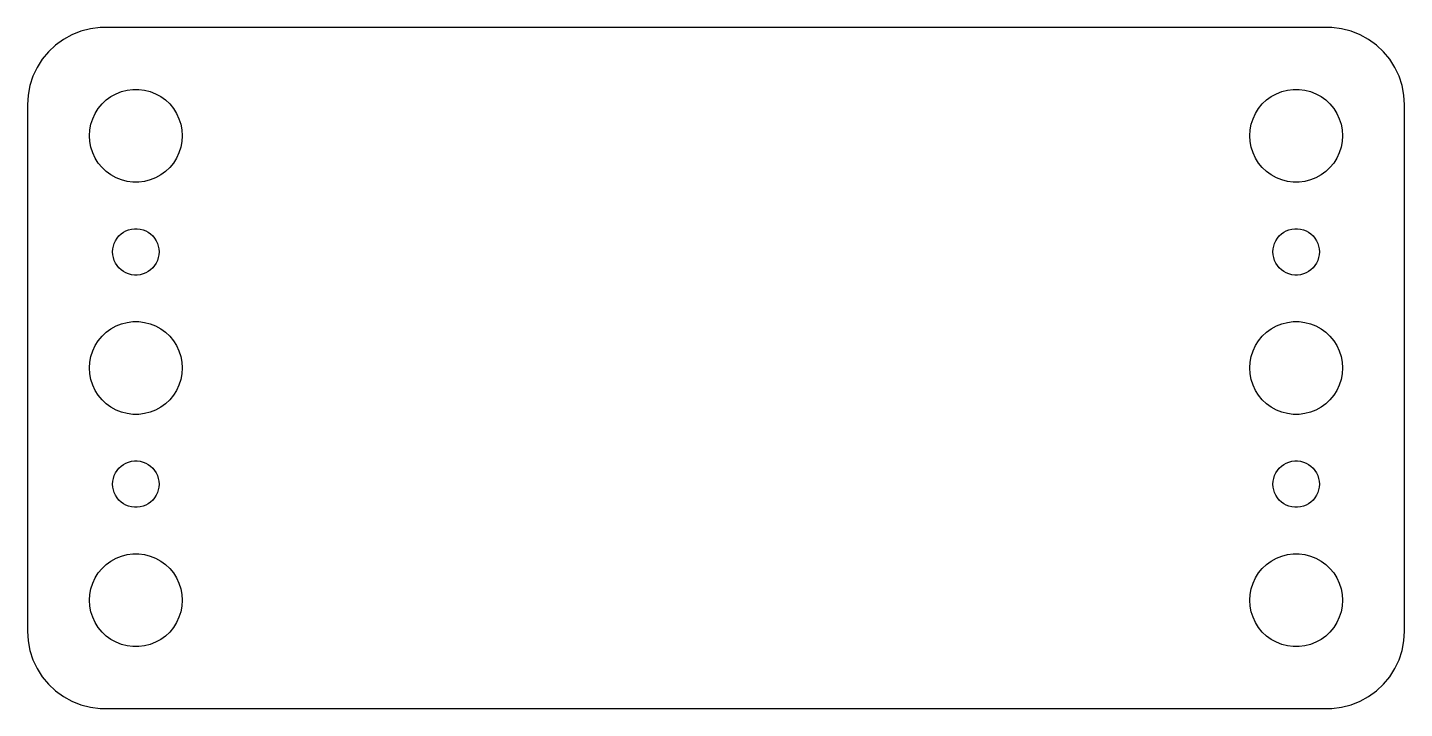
# Model space of a CAD drawing. Header units: metres. Extents: x -44 to 44, y 86 to 238.
# Drawn here: x -44.5 to 44.5, y 86 to 130 of the extents above; entities that cross this region are included whole.
import ezdxf

# ---------------------------------------------------------------- set-up
doc = ezdxf.new("R2010")
doc.units = ezdxf.units.M

msp = doc.modelspace()

# ---------------------------------------------------------------- linework, layer by layer
for p, q in [((-39.8139, 129.99), (-40.4369, 129.911)), ((39.8139, 129.99), (-39.8139, 129.99)), ((40.4369, 129.911), (39.8139, 129.99)), ((-42.1791, 129.222), (-42.6871, 128.853)), ((-41.6289, 129.524), (-42.1791, 129.222)), ((-41.0451, 129.755), (-41.6289, 129.524)), ((-40.4369, 129.911), (-41.0451, 129.755)), ((41.0451, 129.755), (40.4369, 129.911)), ((41.6289, 129.524), (41.0451, 129.755)), ((42.1791, 129.222), (41.6289, 129.524)), ((42.6871, 128.853), (42.1791, 129.222)), ((-43.1448, 128.423), (-43.5451, 127.939)), ((-42.6871, 128.853), (-43.1448, 128.423)), ((43.1448, 128.423), (42.6871, 128.853)), ((43.5451, 127.939), (43.1448, 128.423)), ((-43.8815, 127.409), (-44.1489, 126.841)), ((-43.5451, 127.939), (-43.8815, 127.409)), ((43.8815, 127.409), (43.5451, 127.939)), ((44.1489, 126.841), (43.8815, 127.409)), ((-44.1489, 126.841), (-44.3429, 126.243)), ((44.3429, 126.243), (44.1489, 126.841)), ((-44.4606, 125.627), (-44.5, 125)), ((-44.3429, 126.243), (-44.4606, 125.627)), ((-39.4123, 125.312), (-39.1075, 125.533)), ((-39.1075, 125.533), (-38.7773, 125.714)), ((-38.7773, 125.714), (-38.427, 125.853)), ((-38.427, 125.853), (-38.0621, 125.947)), ((-38.0621, 125.947), (-37.6884, 125.994)), ((-37.6884, 125.994), (-37.3116, 125.994)), ((-37.3116, 125.994), (-36.9379, 125.947)), ((-36.9379, 125.947), (-36.5729, 125.853)), ((-36.5729, 125.853), (-36.2227, 125.714)), ((-36.2227, 125.714), (-35.8925, 125.533)), ((-35.8925, 125.533), (-35.5877, 125.312)), ((35.5877, 125.312), (35.8925, 125.533)), ((35.8925, 125.533), (36.2227, 125.714)), ((36.2227, 125.714), (36.5729, 125.853)), ((36.5729, 125.853), (36.9379, 125.947)), ((36.9379, 125.947), (37.3116, 125.994)), ((37.3116, 125.994), (37.6884, 125.994)), ((37.6884, 125.994), (38.0621, 125.947)), ((38.0621, 125.947), (38.427, 125.853)), ((38.427, 125.853), (38.7773, 125.714)), ((38.7773, 125.714), (39.1075, 125.533)), ((39.1075, 125.533), (39.4123, 125.312)), ((44.4606, 125.627), (44.3429, 126.243)), ((44.5, 125), (44.4606, 125.627)), ((-44.5, 125), (-44.5, 91)), ((-40.1289, 124.445), (-39.927, 124.763)), ((-39.927, 124.763), (-39.6869, 125.054)), ((-39.6869, 125.054), (-39.4123, 125.312)), ((-35.5877, 125.312), (-35.3131, 125.054)), ((-35.3131, 125.054), (-35.0729, 124.763)), ((-35.0729, 124.763), (-34.8711, 124.445)), ((34.8711, 124.445), (35.0729, 124.763)), ((35.0729, 124.763), (35.3131, 125.054)), ((35.3131, 125.054), (35.5877, 125.312)), ((39.4123, 125.312), (39.6869, 125.054)), ((39.6869, 125.054), (39.927, 124.763)), ((39.927, 124.763), (40.1289, 124.445)), ((44.5, 91), (44.5, 125)), ((-40.4763, 123.376), (-40.4057, 123.746)), ((-40.4057, 123.746), (-40.2893, 124.104)), ((-40.2893, 124.104), (-40.1289, 124.445)), ((-34.8711, 124.445), (-34.7107, 124.104)), ((-34.7107, 124.104), (-34.5942, 123.746)), ((-34.5942, 123.746), (-34.5237, 123.376)), ((34.5237, 123.376), (34.5942, 123.746)), ((34.5942, 123.746), (34.7107, 124.104)), ((34.7107, 124.104), (34.8711, 124.445)), ((40.1289, 124.445), (40.2893, 124.104)), ((40.2893, 124.104), (40.4057, 123.746)), ((40.4057, 123.746), (40.4763, 123.376)), ((-40.5, 123), (-40.4763, 123.376)), ((-40.4763, 122.624), (-40.5, 123)), ((-34.5237, 123.376), (-34.5, 123)), ((-34.5, 123), (-34.5237, 122.624)), ((34.5, 123), (34.5237, 123.376)), ((34.5237, 122.624), (34.5, 123)), ((40.4763, 123.376), (40.5, 123)), ((40.5, 123), (40.4763, 122.624)), ((-40.4057, 122.254), (-40.4763, 122.624)), ((-40.2893, 121.896), (-40.4057, 122.254)), ((-34.5942, 122.254), (-34.7107, 121.896)), ((-34.5237, 122.624), (-34.5942, 122.254)), ((34.5942, 122.254), (34.5237, 122.624)), ((34.7107, 121.896), (34.5942, 122.254)), ((40.4057, 122.254), (40.2893, 121.896)), ((40.4763, 122.624), (40.4057, 122.254)), ((-40.1289, 121.555), (-40.2893, 121.896)), ((-39.927, 121.237), (-40.1289, 121.555)), ((-39.6869, 120.946), (-39.927, 121.237)), ((-35.0729, 121.237), (-35.3131, 120.946)), ((-34.8711, 121.555), (-35.0729, 121.237)), ((-34.7107, 121.896), (-34.8711, 121.555)), ((34.8711, 121.555), (34.7107, 121.896)), ((35.0729, 121.237), (34.8711, 121.555)), ((35.3131, 120.946), (35.0729, 121.237)), ((39.927, 121.237), (39.6869, 120.946)), ((40.1289, 121.555), (39.927, 121.237)), ((40.2893, 121.896), (40.1289, 121.555)), ((-39.4123, 120.688), (-39.6869, 120.946)), ((-39.1075, 120.467), (-39.4123, 120.688)), ((-38.7773, 120.286), (-39.1075, 120.467)), ((-38.427, 120.147), (-38.7773, 120.286)), ((-36.2227, 120.286), (-36.5729, 120.147)), ((-35.8925, 120.467), (-36.2227, 120.286)), ((-35.5877, 120.688), (-35.8925, 120.467)), ((-35.3131, 120.946), (-35.5877, 120.688)), ((35.5877, 120.688), (35.3131, 120.946)), ((35.8925, 120.467), (35.5877, 120.688)), ((36.2227, 120.286), (35.8925, 120.467)), ((36.5729, 120.147), (36.2227, 120.286)), ((38.7773, 120.286), (38.427, 120.147)), ((39.1075, 120.467), (38.7773, 120.286)), ((39.4123, 120.688), (39.1075, 120.467)), ((39.6869, 120.946), (39.4123, 120.688)), ((-38.0621, 120.053), (-38.427, 120.147)), ((-37.6884, 120.006), (-38.0621, 120.053)), ((-37.3116, 120.006), (-37.6884, 120.006)), ((-36.9379, 120.053), (-37.3116, 120.006)), ((-36.5729, 120.147), (-36.9379, 120.053)), ((36.9379, 120.053), (36.5729, 120.147)), ((37.3116, 120.006), (36.9379, 120.053)), ((37.6884, 120.006), (37.3116, 120.006)), ((38.0621, 120.053), (37.6884, 120.006)), ((38.427, 120.147), (38.0621, 120.053)), ((-38.5934, 116.527), (-38.4561, 116.656)), ((-38.4561, 116.656), (-38.3037, 116.766)), ((-38.3037, 116.766), (-38.1387, 116.857)), ((-38.1387, 116.857), (-37.9635, 116.927)), ((-37.9635, 116.927), (-37.7811, 116.973)), ((-37.7811, 116.973), (-37.5942, 116.997)), ((-37.5942, 116.997), (-37.4058, 116.997)), ((-37.4058, 116.997), (-37.2189, 116.973)), ((-37.2189, 116.973), (-37.0365, 116.927)), ((-37.0365, 116.927), (-36.8613, 116.857)), ((-36.8613, 116.857), (-36.6963, 116.766)), ((-36.6963, 116.766), (-36.5439, 116.656)), ((-36.5439, 116.656), (-36.4065, 116.527)), ((36.4065, 116.527), (36.5439, 116.656)), ((36.5439, 116.656), (36.6963, 116.766)), ((36.6963, 116.766), (36.8613, 116.857)), ((36.8613, 116.857), (37.0365, 116.927)), ((37.0365, 116.927), (37.2189, 116.973)), ((37.2189, 116.973), (37.4058, 116.997)), ((37.4058, 116.997), (37.5942, 116.997)), ((37.5942, 116.997), (37.7811, 116.973)), ((37.7811, 116.973), (37.9635, 116.927)), ((37.9635, 116.927), (38.1387, 116.857)), ((38.1387, 116.857), (38.3037, 116.766)), ((38.3037, 116.766), (38.4561, 116.656)), ((38.4561, 116.656), (38.5934, 116.527)), ((-38.9882, 115.688), (-38.9529, 115.873)), ((-38.9529, 115.873), (-38.8947, 116.052)), ((-38.8947, 116.052), (-38.8145, 116.223)), ((-38.8145, 116.223), (-38.7135, 116.382)), ((-38.7135, 116.382), (-38.5934, 116.527)), ((-36.4065, 116.527), (-36.2865, 116.382)), ((-36.2865, 116.382), (-36.1855, 116.223)), ((-36.1855, 116.223), (-36.1053, 116.052)), ((-36.1053, 116.052), (-36.0471, 115.873)), ((-36.0471, 115.873), (-36.0118, 115.688)), ((36.0118, 115.688), (36.0471, 115.873)), ((36.0471, 115.873), (36.1053, 116.052)), ((36.1053, 116.052), (36.1855, 116.223)), ((36.1855, 116.223), (36.2865, 116.382)), ((36.2865, 116.382), (36.4065, 116.527)), ((38.5934, 116.527), (38.7135, 116.382)), ((38.7135, 116.382), (38.8145, 116.223)), ((38.8145, 116.223), (38.8947, 116.052)), ((38.8947, 116.052), (38.9529, 115.873)), ((38.9529, 115.873), (38.9882, 115.688)), ((-39, 115.5), (-38.9882, 115.688)), ((-38.9882, 115.312), (-39, 115.5)), ((-38.9529, 115.127), (-38.9882, 115.312)), ((-38.8947, 114.948), (-38.9529, 115.127)), ((-38.8145, 114.777), (-38.8947, 114.948)), ((-36.1053, 114.948), (-36.1855, 114.777)), ((-36.0471, 115.127), (-36.1053, 114.948)), ((-36.0118, 115.312), (-36.0471, 115.127)), ((-36.0118, 115.688), (-36, 115.5)), ((-36, 115.5), (-36.0118, 115.312)), ((36, 115.5), (36.0118, 115.688)), ((36.0118, 115.312), (36, 115.5)), ((36.0471, 115.127), (36.0118, 115.312)), ((36.1053, 114.948), (36.0471, 115.127)), ((36.1855, 114.777), (36.1053, 114.948)), ((38.8947, 114.948), (38.8145, 114.777)), ((38.9529, 115.127), (38.8947, 114.948)), ((38.9882, 115.312), (38.9529, 115.127)), ((38.9882, 115.688), (39, 115.5)), ((39, 115.5), (38.9882, 115.312)), ((-38.7135, 114.618), (-38.8145, 114.777)), ((-38.5934, 114.473), (-38.7135, 114.618)), ((-38.4561, 114.344), (-38.5934, 114.473)), ((-38.3037, 114.234), (-38.4561, 114.344)), ((-38.1387, 114.143), (-38.3037, 114.234)), ((-37.9635, 114.073), (-38.1387, 114.143)), ((-37.7811, 114.027), (-37.9635, 114.073)), ((-37.5942, 114.003), (-37.7811, 114.027)), ((-37.4058, 114.003), (-37.5942, 114.003)), ((-37.2189, 114.027), (-37.4058, 114.003)), ((-37.0365, 114.073), (-37.2189, 114.027)), ((-36.8613, 114.143), (-37.0365, 114.073)), ((-36.6963, 114.234), (-36.8613, 114.143)), ((-36.5439, 114.344), (-36.6963, 114.234)), ((-36.4065, 114.473), (-36.5439, 114.344)), ((-36.2865, 114.618), (-36.4065, 114.473)), ((-36.1855, 114.777), (-36.2865, 114.618)), ((36.2865, 114.618), (36.1855, 114.777)), ((36.4065, 114.473), (36.2865, 114.618)), ((36.5439, 114.344), (36.4065, 114.473)), ((36.6963, 114.234), (36.5439, 114.344)), ((36.8613, 114.143), (36.6963, 114.234)), ((37.0365, 114.073), (36.8613, 114.143)), ((37.2189, 114.027), (37.0365, 114.073)), ((37.4058, 114.003), (37.2189, 114.027)), ((37.5942, 114.003), (37.4058, 114.003)), ((37.7811, 114.027), (37.5942, 114.003)), ((37.9635, 114.073), (37.7811, 114.027)), ((38.1387, 114.143), (37.9635, 114.073)), ((38.3037, 114.234), (38.1387, 114.143)), ((38.4561, 114.344), (38.3037, 114.234)), ((38.5934, 114.473), (38.4561, 114.344)), ((38.7135, 114.618), (38.5934, 114.473)), ((38.8145, 114.777), (38.7135, 114.618)), ((-39.4123, 110.312), (-39.1075, 110.533)), ((-39.1075, 110.533), (-38.7773, 110.714)), ((-38.7773, 110.714), (-38.427, 110.853)), ((-38.427, 110.853), (-38.0621, 110.947)), ((-38.0621, 110.947), (-37.6884, 110.994)), ((-37.6884, 110.994), (-37.3116, 110.994)), ((-37.3116, 110.994), (-36.9379, 110.947)), ((-36.9379, 110.947), (-36.5729, 110.853)), ((-36.5729, 110.853), (-36.2227, 110.714)), ((-36.2227, 110.714), (-35.8925, 110.533)), ((-35.8925, 110.533), (-35.5877, 110.312)), ((35.5877, 110.312), (35.8925, 110.533)), ((35.8925, 110.533), (36.2227, 110.714)), ((36.2227, 110.714), (36.5729, 110.853)), ((36.5729, 110.853), (36.9379, 110.947)), ((36.9379, 110.947), (37.3116, 110.994)), ((37.3116, 110.994), (37.6884, 110.994)), ((37.6884, 110.994), (38.0621, 110.947)), ((38.0621, 110.947), (38.427, 110.853)), ((38.427, 110.853), (38.7773, 110.714)), ((38.7773, 110.714), (39.1075, 110.533)), ((39.1075, 110.533), (39.4123, 110.312)), ((-40.1289, 109.445), (-39.927, 109.763)), ((-39.927, 109.763), (-39.6869, 110.054)), ((-39.6869, 110.054), (-39.4123, 110.312)), ((-35.5877, 110.312), (-35.3131, 110.054)), ((-35.3131, 110.054), (-35.0729, 109.763)), ((-35.0729, 109.763), (-34.8711, 109.445)), ((34.8711, 109.445), (35.0729, 109.763)), ((35.0729, 109.763), (35.3131, 110.054)), ((35.3131, 110.054), (35.5877, 110.312)), ((39.4123, 110.312), (39.6869, 110.054)), ((39.6869, 110.054), (39.927, 109.763)), ((39.927, 109.763), (40.1289, 109.445)), ((-40.4763, 108.376), (-40.4057, 108.746)), ((-40.4057, 108.746), (-40.2893, 109.104)), ((-40.2893, 109.104), (-40.1289, 109.445)), ((-34.8711, 109.445), (-34.7107, 109.104)), ((-34.7107, 109.104), (-34.5942, 108.746)), ((-34.5942, 108.746), (-34.5237, 108.376)), ((34.5237, 108.376), (34.5942, 108.746)), ((34.5942, 108.746), (34.7107, 109.104)), ((34.7107, 109.104), (34.8711, 109.445)), ((40.1289, 109.445), (40.2893, 109.104)), ((40.2893, 109.104), (40.4057, 108.746)), ((40.4057, 108.746), (40.4763, 108.376)), ((-40.5, 108), (-40.4763, 108.376)), ((-40.4763, 107.624), (-40.5, 108)), ((-34.5237, 108.376), (-34.5, 108)), ((-34.5, 108), (-34.5237, 107.624)), ((34.5, 108), (34.5237, 108.376)), ((34.5237, 107.624), (34.5, 108)), ((40.4763, 108.376), (40.5, 108)), ((40.5, 108), (40.4763, 107.624)), ((-40.4057, 107.254), (-40.4763, 107.624)), ((-40.2893, 106.896), (-40.4057, 107.254)), ((-40.1289, 106.555), (-40.2893, 106.896)), ((-34.7107, 106.896), (-34.8711, 106.555)), ((-34.5942, 107.254), (-34.7107, 106.896)), ((-34.5237, 107.624), (-34.5942, 107.254)), ((34.5942, 107.254), (34.5237, 107.624)), ((34.7107, 106.896), (34.5942, 107.254)), ((34.8711, 106.555), (34.7107, 106.896)), ((40.2893, 106.896), (40.1289, 106.555)), ((40.4057, 107.254), (40.2893, 106.896)), ((40.4763, 107.624), (40.4057, 107.254)), ((-39.927, 106.237), (-40.1289, 106.555)), ((-39.6869, 105.946), (-39.927, 106.237)), ((-39.4123, 105.688), (-39.6869, 105.946)), ((-35.3131, 105.946), (-35.5877, 105.688)), ((-35.0729, 106.237), (-35.3131, 105.946)), ((-34.8711, 106.555), (-35.0729, 106.237)), ((35.0729, 106.237), (34.8711, 106.555)), ((35.3131, 105.946), (35.0729, 106.237)), ((35.5877, 105.688), (35.3131, 105.946)), ((39.6869, 105.946), (39.4123, 105.688)), ((39.927, 106.237), (39.6869, 105.946)), ((40.1289, 106.555), (39.927, 106.237)), ((-39.1075, 105.467), (-39.4123, 105.688)), ((-38.7773, 105.286), (-39.1075, 105.467)), ((-38.427, 105.147), (-38.7773, 105.286)), ((-38.0621, 105.053), (-38.427, 105.147)), ((-37.6884, 105.006), (-38.0621, 105.053)), ((-36.9379, 105.053), (-37.3116, 105.006)), ((-36.5729, 105.147), (-36.9379, 105.053)), ((-36.2227, 105.286), (-36.5729, 105.147)), ((-35.8925, 105.467), (-36.2227, 105.286)), ((-35.5877, 105.688), (-35.8925, 105.467)), ((35.8925, 105.467), (35.5877, 105.688)), ((36.2227, 105.286), (35.8925, 105.467)), ((36.5729, 105.147), (36.2227, 105.286)), ((36.9379, 105.053), (36.5729, 105.147)), ((37.3116, 105.006), (36.9379, 105.053)), ((38.0621, 105.053), (37.6884, 105.006)), ((38.427, 105.147), (38.0621, 105.053)), ((38.7773, 105.286), (38.427, 105.147)), ((39.1075, 105.467), (38.7773, 105.286)), ((39.4123, 105.688), (39.1075, 105.467)), ((-37.3116, 105.006), (-37.6884, 105.006)), ((37.6884, 105.006), (37.3116, 105.006)), ((-38.7135, 101.382), (-38.5934, 101.527)), ((-38.5934, 101.527), (-38.4561, 101.656)), ((-38.4561, 101.656), (-38.3037, 101.766)), ((-38.3037, 101.766), (-38.1387, 101.857)), ((-38.1387, 101.857), (-37.9635, 101.927)), ((-37.9635, 101.927), (-37.7811, 101.973)), ((-37.7811, 101.973), (-37.5942, 101.997)), ((-37.5942, 101.997), (-37.4058, 101.997)), ((-37.4058, 101.997), (-37.2189, 101.973)), ((-37.2189, 101.973), (-37.0365, 101.927)), ((-37.0365, 101.927), (-36.8613, 101.857)), ((-36.8613, 101.857), (-36.6963, 101.766)), ((-36.6963, 101.766), (-36.5439, 101.656)), ((-36.5439, 101.656), (-36.4065, 101.527)), ((-36.4065, 101.527), (-36.2865, 101.382)), ((36.2865, 101.382), (36.4065, 101.527)), ((36.4065, 101.527), (36.5439, 101.656)), ((36.5439, 101.656), (36.6963, 101.766)), ((36.6963, 101.766), (36.8613, 101.857)), ((36.8613, 101.857), (37.0365, 101.927)), ((37.0365, 101.927), (37.2189, 101.973)), ((37.2189, 101.973), (37.4058, 101.997)), ((37.4058, 101.997), (37.5942, 101.997)), ((37.5942, 101.997), (37.7811, 101.973)), ((37.7811, 101.973), (37.9635, 101.927)), ((37.9635, 101.927), (38.1387, 101.857)), ((38.1387, 101.857), (38.3037, 101.766)), ((38.3037, 101.766), (38.4561, 101.656)), ((38.4561, 101.656), (38.5934, 101.527)), ((38.5934, 101.527), (38.7135, 101.382)), ((-39, 100.5), (-38.9882, 100.688)), ((-38.9882, 100.688), (-38.9529, 100.873)), ((-38.9529, 100.873), (-38.8947, 101.052)), ((-38.8947, 101.052), (-38.8145, 101.223)), ((-38.8145, 101.223), (-38.7135, 101.382)), ((-36.2865, 101.382), (-36.1855, 101.223)), ((-36.1855, 101.223), (-36.1053, 101.052)), ((-36.1053, 101.052), (-36.0471, 100.873)), ((-36.0471, 100.873), (-36.0118, 100.688)), ((-36.0118, 100.688), (-36, 100.5)), ((36, 100.5), (36.0118, 100.688)), ((36.0118, 100.688), (36.0471, 100.873)), ((36.0471, 100.873), (36.1053, 101.052)), ((36.1053, 101.052), (36.1855, 101.223)), ((36.1855, 101.223), (36.2865, 101.382)), ((38.7135, 101.382), (38.8145, 101.223)), ((38.8145, 101.223), (38.8947, 101.052)), ((38.8947, 101.052), (38.9529, 100.873)), ((38.9529, 100.873), (38.9882, 100.688)), ((38.9882, 100.688), (39, 100.5)), ((-38.9882, 100.312), (-39, 100.5)), ((-38.9529, 100.127), (-38.9882, 100.312)), ((-38.8947, 99.9478), (-38.9529, 100.127)), ((-38.8145, 99.7774), (-38.8947, 99.9478)), ((-38.7135, 99.6183), (-38.8145, 99.7774)), ((-36.1855, 99.7774), (-36.2865, 99.6183)), ((-36.1053, 99.9478), (-36.1855, 99.7774)), ((-36.0471, 100.127), (-36.1053, 99.9478)), ((-36.0118, 100.312), (-36.0471, 100.127)), ((-36, 100.5), (-36.0118, 100.312)), ((36.0118, 100.312), (36, 100.5)), ((36.0471, 100.127), (36.0118, 100.312)), ((36.1053, 99.9478), (36.0471, 100.127)), ((36.1855, 99.7774), (36.1053, 99.9478)), ((36.2865, 99.6183), (36.1855, 99.7774)), ((38.8145, 99.7774), (38.7135, 99.6183)), ((38.8947, 99.9478), (38.8145, 99.7774)), ((38.9529, 100.127), (38.8947, 99.9478)), ((38.9882, 100.312), (38.9529, 100.127)), ((39, 100.5), (38.9882, 100.312)), ((-38.5934, 99.4732), (-38.7135, 99.6183)), ((-38.4561, 99.3442), (-38.5934, 99.4732)), ((-38.3037, 99.2335), (-38.4561, 99.3442)), ((-38.1387, 99.1428), (-38.3037, 99.2335)), ((-37.9635, 99.0734), (-38.1387, 99.1428)), ((-37.7811, 99.0266), (-37.9635, 99.0734)), ((-37.5942, 99.003), (-37.7811, 99.0266)), ((-37.4058, 99.003), (-37.5942, 99.003)), ((-37.2189, 99.0266), (-37.4058, 99.003)), ((-37.0365, 99.0734), (-37.2189, 99.0266)), ((-36.8613, 99.1428), (-37.0365, 99.0734)), ((-36.6963, 99.2335), (-36.8613, 99.1428)), ((-36.5439, 99.3442), (-36.6963, 99.2335)), ((-36.4065, 99.4732), (-36.5439, 99.3442)), ((-36.2865, 99.6183), (-36.4065, 99.4732)), ((36.4065, 99.4732), (36.2865, 99.6183)), ((36.5439, 99.3442), (36.4065, 99.4732)), ((36.6963, 99.2335), (36.5439, 99.3442)), ((36.8613, 99.1428), (36.6963, 99.2335)), ((37.0365, 99.0734), (36.8613, 99.1428)), ((37.2189, 99.0266), (37.0365, 99.0734)), ((37.4058, 99.003), (37.2189, 99.0266)), ((37.5942, 99.003), (37.4058, 99.003)), ((37.7811, 99.0266), (37.5942, 99.003)), ((37.9635, 99.0734), (37.7811, 99.0266)), ((38.1387, 99.1428), (37.9635, 99.0734)), ((38.3037, 99.2335), (38.1387, 99.1428)), ((38.4561, 99.3442), (38.3037, 99.2335)), ((38.5934, 99.4732), (38.4561, 99.3442)), ((38.7135, 99.6183), (38.5934, 99.4732)), ((-39.6869, 95.0536), (-39.4123, 95.3116)), ((-39.4123, 95.3116), (-39.1075, 95.533)), ((-39.1075, 95.533), (-38.7773, 95.7145)), ((-38.7773, 95.7145), (-38.427, 95.8532)), ((-38.427, 95.8532), (-38.0621, 95.9469)), ((-38.0621, 95.9469), (-37.6884, 95.9941)), ((-37.6884, 95.9941), (-37.3116, 95.9941)), ((-37.3116, 95.9941), (-36.9379, 95.9469)), ((-36.9379, 95.9469), (-36.5729, 95.8532)), ((-36.5729, 95.8532), (-36.2227, 95.7145)), ((-36.2227, 95.7145), (-35.8925, 95.533)), ((-35.8925, 95.533), (-35.5877, 95.3116)), ((-35.5877, 95.3116), (-35.3131, 95.0536)), ((35.3131, 95.0536), (35.5877, 95.3116)), ((35.5877, 95.3116), (35.8925, 95.533)), ((35.8925, 95.533), (36.2227, 95.7145)), ((36.2227, 95.7145), (36.5729, 95.8532)), ((36.5729, 95.8532), (36.9379, 95.9469)), ((36.9379, 95.9469), (37.3116, 95.9941)), ((37.3116, 95.9941), (37.6884, 95.9941)), ((37.6884, 95.9941), (38.0621, 95.9469)), ((38.0621, 95.9469), (38.427, 95.8532)), ((38.427, 95.8532), (38.7773, 95.7145)), ((38.7773, 95.7145), (39.1075, 95.533)), ((39.1075, 95.533), (39.4123, 95.3116)), ((39.4123, 95.3116), (39.6869, 95.0536)), ((-40.2893, 94.1044), (-40.1289, 94.4453)), ((-40.1289, 94.4453), (-39.927, 94.7634)), ((-39.927, 94.7634), (-39.6869, 95.0536)), ((-35.3131, 95.0536), (-35.0729, 94.7634)), ((-35.0729, 94.7634), (-34.8711, 94.4453)), ((-34.8711, 94.4453), (-34.7107, 94.1044)), ((34.7107, 94.1044), (34.8711, 94.4453)), ((34.8711, 94.4453), (35.0729, 94.7634)), ((35.0729, 94.7634), (35.3131, 95.0536)), ((39.6869, 95.0536), (39.927, 94.7634)), ((39.927, 94.7634), (40.1289, 94.4453)), ((40.1289, 94.4453), (40.2893, 94.1044)), ((-40.4763, 93.376), (-40.4057, 93.7461)), ((-40.4057, 93.7461), (-40.2893, 94.1044)), ((-34.7107, 94.1044), (-34.5942, 93.7461)), ((-34.5942, 93.7461), (-34.5237, 93.376)), ((34.5237, 93.376), (34.5942, 93.7461)), ((34.5942, 93.7461), (34.7107, 94.1044)), ((40.2893, 94.1044), (40.4057, 93.7461)), ((40.4057, 93.7461), (40.4763, 93.376)), ((-40.5, 93), (-40.4763, 93.376)), ((-40.4763, 92.624), (-40.5, 93)), ((-40.4057, 92.2539), (-40.4763, 92.624)), ((-34.5237, 92.624), (-34.5942, 92.2539)), ((-34.5237, 93.376), (-34.5, 93)), ((-34.5, 93), (-34.5237, 92.624)), ((34.5, 93), (34.5237, 93.376)), ((34.5237, 92.624), (34.5, 93)), ((34.5942, 92.2539), (34.5237, 92.624)), ((40.4763, 92.624), (40.4057, 92.2539)), ((40.4763, 93.376), (40.5, 93)), ((40.5, 93), (40.4763, 92.624)), ((-40.2893, 91.8956), (-40.4057, 92.2539)), ((-40.1289, 91.5547), (-40.2893, 91.8956)), ((-34.7107, 91.8956), (-34.8711, 91.5547)), ((-34.5942, 92.2539), (-34.7107, 91.8956)), ((34.7107, 91.8956), (34.5942, 92.2539)), ((34.8711, 91.5547), (34.7107, 91.8956)), ((40.2893, 91.8956), (40.1289, 91.5547)), ((40.4057, 92.2539), (40.2893, 91.8956)), ((-44.5, 91), (-44.4606, 90.3733)), ((-39.927, 91.2366), (-40.1289, 91.5547)), ((-39.6869, 90.9464), (-39.927, 91.2366)), ((-39.4123, 90.6885), (-39.6869, 90.9464)), ((-35.3131, 90.9464), (-35.5877, 90.6885)), ((-35.0729, 91.2366), (-35.3131, 90.9464)), ((-34.8711, 91.5547), (-35.0729, 91.2366)), ((35.0729, 91.2366), (34.8711, 91.5547)), ((35.3131, 90.9464), (35.0729, 91.2366)), ((35.5877, 90.6885), (35.3131, 90.9464)), ((39.6869, 90.9464), (39.4123, 90.6885)), ((39.927, 91.2366), (39.6869, 90.9464)), ((40.1289, 91.5547), (39.927, 91.2366)), ((44.4606, 90.3733), (44.5, 91)), ((-44.4606, 90.3733), (-44.3429, 89.7566)), ((-39.1075, 90.467), (-39.4123, 90.6885)), ((-38.7773, 90.2855), (-39.1075, 90.467)), ((-38.427, 90.1468), (-38.7773, 90.2855)), ((-38.0621, 90.0531), (-38.427, 90.1468)), ((-37.6884, 90.0059), (-38.0621, 90.0531)), ((-37.3116, 90.0059), (-37.6884, 90.0059)), ((-36.9379, 90.0531), (-37.3116, 90.0059)), ((-36.5729, 90.1468), (-36.9379, 90.0531)), ((-36.2227, 90.2855), (-36.5729, 90.1468)), ((-35.8925, 90.467), (-36.2227, 90.2855)), ((-35.5877, 90.6885), (-35.8925, 90.467)), ((35.8925, 90.467), (35.5877, 90.6885)), ((36.2227, 90.2855), (35.8925, 90.467)), ((36.5729, 90.1468), (36.2227, 90.2855)), ((36.9379, 90.0531), (36.5729, 90.1468)), ((37.3116, 90.0059), (36.9379, 90.0531)), ((37.6884, 90.0059), (37.3116, 90.0059)), ((38.0621, 90.0531), (37.6884, 90.0059)), ((38.427, 90.1468), (38.0621, 90.0531)), ((38.7773, 90.2855), (38.427, 90.1468)), ((39.1075, 90.467), (38.7773, 90.2855)), ((39.4123, 90.6885), (39.1075, 90.467)), ((44.3429, 89.7566), (44.4606, 90.3733)), ((-44.3429, 89.7566), (-44.1489, 89.1594)), ((-44.1489, 89.1594), (-43.8815, 88.5912)), ((43.8815, 88.5912), (44.1489, 89.1594)), ((44.1489, 89.1594), (44.3429, 89.7566)), ((-43.8815, 88.5912), (-43.5451, 88.0611)), ((43.5451, 88.0611), (43.8815, 88.5912)), ((-43.5451, 88.0611), (-43.1448, 87.5773)), ((-43.1448, 87.5773), (-42.6871, 87.1474)), ((42.6871, 87.1474), (43.1448, 87.5773)), ((43.1448, 87.5773), (43.5451, 88.0611)), ((-42.6871, 87.1474), (-42.1791, 86.7784)), ((-42.1791, 86.7784), (-41.6289, 86.4759)), ((-41.6289, 86.4759), (-41.0451, 86.2447)), ((41.0451, 86.2447), (41.6289, 86.4759)), ((41.6289, 86.4759), (42.1791, 86.7784)), ((42.1791, 86.7784), (42.6871, 87.1474)), ((-41.0451, 86.2447), (-40.4369, 86.0886)), ((-40.4369, 86.0886), (-39.8139, 86.0099)), ((-39.8139, 86.0099), (39.8139, 86.0099)), ((39.8139, 86.0099), (40.4369, 86.0886)), ((40.4369, 86.0886), (41.0451, 86.2447))]:
    msp.add_line(p, q)

doc.saveas('drawing.dxf')
